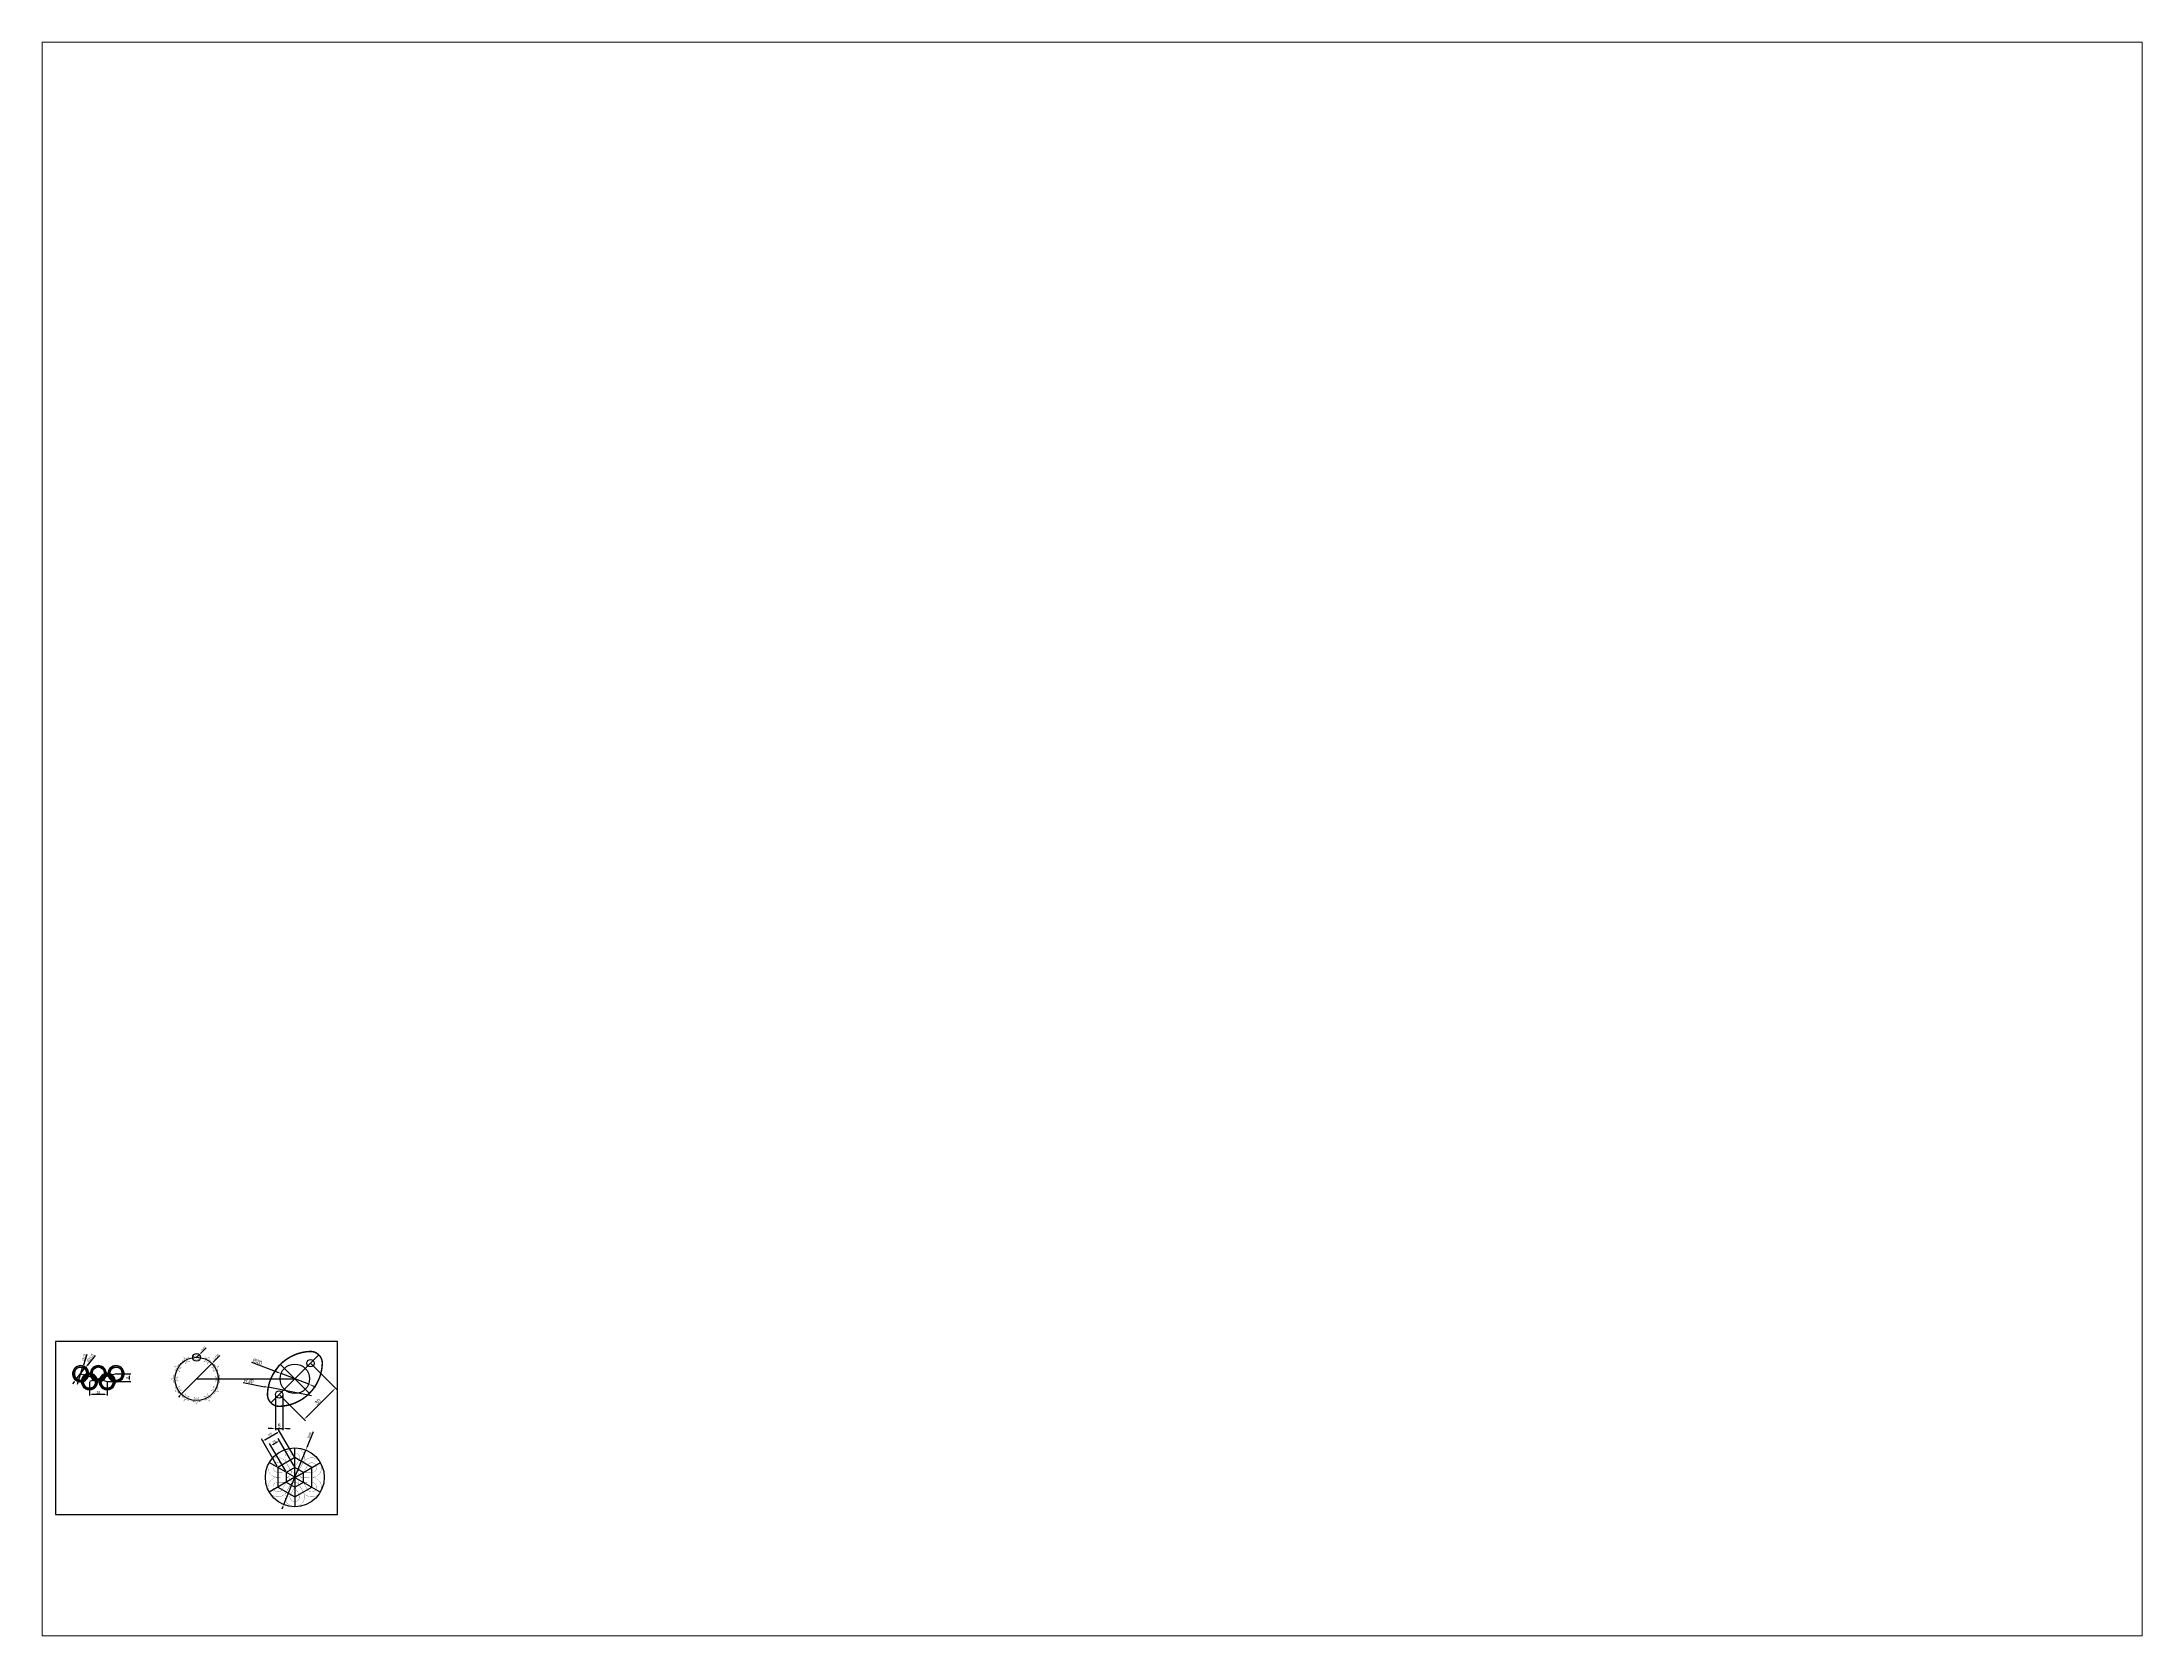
# Paper-space layout 'Presentación2' of a CAD drawing. Header units: millimetres. Extents: x 26 to 231, y 20 to 176.
# The model-space entities are those that its viewports show. They can reach past a viewport. Long polylines and large blocks are cut down to what shows.
import ezdxf

# ---------------------------------------------------------------- set-up
doc = ezdxf.new("R2010")
doc.units = ezdxf.units.MM
doc.linetypes.add('ACAD_ISO02W100', pattern=[15, 12, -3])
for name, color, linetype in [('auxiliares', 253, 'Continuous'), ('cotas', 253, 'Continuous'), ('discontinua', 252, 'ACAD_ISO02W100')]:
    doc.layers.add(name, color=color, linetype=linetype)
doc.styles.get("Standard").update_dxf_attribs({"font": 'arial.ttf'})
doc.dimstyles.new('ISO-25', dxfattribs={"dimtxt": 2.5, "dimasz": 25, "dimexe": 1.25, "dimexo": 0.625, "dimtad": 1, "dimtxsty": 'Standard', "dimcen": 2.5, "dimadec": 0, "dimazin": 0, "dimtfac": 1, "dimtmove": 0, "dimatfit": 3, "dimfxl": 1, "dimarcsym": 0})

# ---------------------------------------------------------------- blocks, each defined once
blk = doc.blocks.new('*D0')
at = {"layer": 'cotas', "color": 0, "lineweight": -2, "transparency": 16777216}
for p, q in [((119, 119), (85, 85)), ((-78, -78), (78, 78)), ((-85, -85), (-92, -92))]:
    blk.add_line(p, q, dxfattribs=at)
at = {"layer": 'cotas', "color": 0, "transparency": 16777216}
for points in [[(84, 86), (86, 84), (78, 78)], [(-86, -84), (-84, -86), (-78, -78)]]:
    blk.add_solid(points, dxfattribs=at)
at = {"layer": 'Defpoints', "color": 0, "transparency": 16777216}
for p in [(78, 78), (-78, -78)]:
    blk.add_point(p, dxfattribs=at)
at = {"layer": 'cotas', "color": 0, "transparency": 16777216, "insert": (100, 111), "char_height": 10, "attachment_point": 5, "rotation": 45.0536}
blk.add_mtext('∅220', dxfattribs=at)
blk = doc.blocks.new('*D1')
at = {"layer": 'cotas', "color": 0, "lineweight": -2, "transparency": 16777216}
for p, q in [((0, 110), (14, 124)), ((49, 158), (21, 131))]:
    blk.add_line(p, q, dxfattribs=at)
at = {"layer": 'cotas', "color": 0, "transparency": 16777216}
blk.add_solid([(20, 132), (23, 130), (14, 124)], dxfattribs=at)
at = {"layer": 'Defpoints', "color": 0, "transparency": 16777216}
for p in [(0, 110), (14, 124)]:
    blk.add_point(p, dxfattribs=at)
at = {"layer": 'cotas', "color": 0, "transparency": 16777216, "insert": (34, 153), "char_height": 10, "attachment_point": 5, "rotation": 44.2738}
blk.add_mtext('R20', dxfattribs=at)
blk = doc.blocks.new('*D12')
at = {"layer": 'cotas', "color": 0, "lineweight": -2, "transparency": 16777216}
for p, q in [((3282, 1322), (3200, 1463)), ((3217, 1458), (3239, 1471)), ((3325, 1347), (3244, 1488))]:
    blk.add_line(p, q, dxfattribs=at)
at = {"layer": 'cotas', "color": 0, "transparency": 16777216}
for points in [[(3216, 1460), (3218, 1457), (3207, 1452)], [(3238, 1473), (3240, 1469), (3250, 1477)]]:
    blk.add_solid(points, dxfattribs=at)
at = {"layer": 'Defpoints', "color": 0, "transparency": 16777216}
for p in [(3250, 1477), (3285, 1316), (3328, 1341)]:
    blk.add_point(p, dxfattribs=at)
at = {"layer": 'cotas', "color": 0, "transparency": 16777216, "insert": (3223, 1474), "char_height": 10, "attachment_point": 5, "rotation": 30}
blk.add_mtext('50', dxfattribs=at)
blk = doc.blocks.new('*D13')
at = {"layer": 'cotas', "color": 0, "lineweight": -2, "transparency": 16777216}
for p, q in [((3175, 1482), (3240, 1519)), ((3325, 1397), (3244, 1536)), ((3239, 1347), (3158, 1486))]:
    blk.add_line(p, q, dxfattribs=at)
at = {"layer": 'cotas', "color": 0, "transparency": 16777216}
for points in [[(3239, 1521), (3241, 1518), (3251, 1526)], [(3174, 1484), (3176, 1480), (3164, 1476)]]:
    blk.add_solid(points, dxfattribs=at)
at = {"layer": 'Defpoints', "color": 0, "transparency": 16777216}
for p in [(3251, 1526), (3328, 1391), (3242, 1341)]:
    blk.add_point(p, dxfattribs=at)
at = {"layer": 'cotas', "color": 0, "transparency": 16777216, "insert": (3202, 1510), "char_height": 10, "attachment_point": 5, "rotation": 30}
blk.add_mtext('100', dxfattribs=at)
blk = doc.blocks.new('*D14')
at = {"layer": 'cotas', "color": 0, "lineweight": -2, "transparency": 16777216}
for p, q in [((3422, 1523), (3389, 1442)), ((3272, 1152), (3385, 1430)), ((3267, 1141), (3262, 1129))]:
    blk.add_line(p, q, dxfattribs=at)
at = {"layer": 'cotas', "color": 0, "transparency": 16777216}
for points in [[(3387, 1443), (3391, 1441), (3385, 1430)], [(3265, 1141), (3269, 1140), (3272, 1152)]]:
    blk.add_solid(points, dxfattribs=at)
at = {"layer": 'Defpoints', "color": 0, "transparency": 16777216}
for p in [(3385, 1430), (3272, 1152)]:
    blk.add_point(p, dxfattribs=at)
at = {"layer": 'cotas', "color": 0, "transparency": 16777216, "insert": (3403, 1506), "char_height": 10, "attachment_point": 5, "rotation": 67.8994}
blk.add_mtext('∅300', dxfattribs=at)
blk = doc.blocks.new('*U15')
at = {"const_width": 1}
for points in [[(-25, -25), (12, -47, 0.57735), (50, -25), (50, 18, 1.732051)], [(-12, -3), (25, -25), (25, 18, 1.732051)]]:
    blk.add_lwpolyline(points, format="xyb", close=True, dxfattribs=at)
at = {"layer": 'discontinua'}
blk.add_line((50, -68), (-25, 62), dxfattribs=at)
blk = doc.blocks.new('*U16')
at = {"color": 0, "linetype": 'ByBlock', "lineweight": -2, "transparency": 16777216}
blk.add_blockref('*U15', (3278, 1360), dxfattribs=at)
for p, rotation in [((3362, 1369), 299.9999999999999), ((3244, 1282), 59.99999999999997), ((3294, 1214), 120), ((3412, 1300), 240), ((3378, 1223), 180)]:
    blk.add_blockref('*U15', p, dxfattribs=dict(at, rotation=rotation))
blk = doc.blocks.new('*D18')
at = {"layer": 'cotas', "color": 0, "lineweight": -2, "transparency": 16777216}
for p, q in [((3158.6, 1798.7), (3173.2, 1795.9)), ((3205.1, 1789.8), (3175.7, 1795.5))]:
    blk.add_line(p, q, dxfattribs=at)
blk.add_arc((3205.1, 1789.8), 30, 134.1795, 171.5738, dxfattribs=at)
at = {"layer": 'cotas', "color": 0, "transparency": 16777216}
blk.add_solid([(3173.3, 1796.4), (3173.1, 1795.5), (3175.7, 1795.5)], dxfattribs=at)
at = {"layer": 'Defpoints', "color": 0, "transparency": 16777216}
for p in [(3175.7, 1795.5), (3205.1, 1789.8)]:
    blk.add_point(p, dxfattribs=at)
at = {"layer": 'cotas', "color": 0, "transparency": 16777216, "insert": (3162.5, 1799.9), "char_height": 2.5, "attachment_point": 5, "rotation": 349.1865}
blk.add_mtext('R30', dxfattribs=at)
blk = doc.blocks.new('*D19')
at = {"layer": 'cotas', "color": 0, "lineweight": -2, "transparency": 16777216}
for p, q in [((3204.8, 1811.4), (3222.1, 1794)), ((3183.6, 1790.2), (3200.9, 1772.8)), ((3201.8, 1775.5), (3219.5, 1793.2))]:
    blk.add_line(p, q, dxfattribs=at)
at = {"layer": 'cotas', "color": 0, "transparency": 16777216}
for points in [[(3219.2, 1793.5), (3219.8, 1792.9), (3221.3, 1794.9)], [(3201.5, 1775.8), (3202.1, 1775.2), (3200, 1773.7)]]:
    blk.add_solid(points, dxfattribs=at)
at = {"layer": 'Defpoints', "color": 0, "transparency": 16777216}
for p in [(3204.3, 1811.8), (3183.1, 1790.6), (3221.3, 1794.9)]:
    blk.add_point(p, dxfattribs=at)
at = {"layer": 'cotas', "color": 0, "transparency": 16777216, "insert": (3209.3, 1785.7), "char_height": 2.5, "attachment_point": 5, "rotation": 45}
blk.add_mtext('30', dxfattribs=at)
blk = doc.blocks.new('*D20')
at = {"layer": 'cotas', "color": 0, "lineweight": -2, "transparency": 16777216}
for p, q in [((3180.6, 1790), (3180.6, 1766.4)), ((3185.6, 1790), (3185.6, 1766.4)), ((3178.1, 1767.6), (3175.6, 1767.6)), ((3180.6, 1767.6), (3185.6, 1767.6)), ((3188.1, 1767.6), (3190.6, 1767.6))]:
    blk.add_line(p, q, dxfattribs=at)
at = {"layer": 'cotas', "color": 0, "transparency": 16777216}
for points in [[(3178.1, 1768), (3178.1, 1767.2), (3180.6, 1767.6)], [(3188.1, 1768), (3188.1, 1767.2), (3185.6, 1767.6)]]:
    blk.add_solid(points, dxfattribs=at)
at = {"layer": 'Defpoints', "color": 0, "transparency": 16777216}
for p in [(3180.6, 1790.6), (3185.6, 1790.6), (3185.6, 1767.6)]:
    blk.add_point(p, dxfattribs=at)
at = {"layer": 'cotas', "color": 0, "transparency": 16777216, "insert": (3183.1, 1769.5), "char_height": 2.5, "attachment_point": 5}
blk.add_mtext('5', dxfattribs=at)
blk = doc.blocks.new('*D21')
at = {"layer": 'cotas', "color": 0, "lineweight": -2, "transparency": 16777216}
for p, q in [((3164.2, 1812.5), (3182.1, 1805.7)), ((3203.1, 1797.6), (3184.4, 1804.8)), ((3205.4, 1796.8), (3207.7, 1795.9))]:
    blk.add_line(p, q, dxfattribs=at)
at = {"layer": 'cotas', "color": 0, "transparency": 16777216}
for points in [[(3182.2, 1806.1), (3181.9, 1805.3), (3184.4, 1804.8)], [(3205.6, 1797.1), (3205.3, 1796.4), (3203.1, 1797.6)]]:
    blk.add_solid(points, dxfattribs=at)
at = {"layer": 'Defpoints', "color": 0, "transparency": 16777216}
for p in [(3184.4, 1804.8), (3203.1, 1797.6)]:
    blk.add_point(p, dxfattribs=at)
at = {"layer": 'cotas', "color": 0, "transparency": 16777216, "insert": (3168.4, 1813), "char_height": 2.5, "attachment_point": 5, "rotation": 339.036}
blk.add_mtext('∅20', dxfattribs=at)
blk = doc.blocks.new('bandera')
at = {"const_width": 1}
for points in [[(-65, 112.583), (-61.979, 98.37), (-74.563, 91.105), (-60.112, 89.586), (-57.091, 75.372), (-51.18, 88.647), (-36.729, 87.128), (-47.528, 96.851), (-41.617, 110.126), (-54.201, 102.86), (-65, 112.583)], [(0, 130), (-4.49, 116.18), (-19.021, 116.18), (-7.265, 107.639), (-11.756, 93.82), (0, 102.361), (11.756, 93.82), (7.265, 107.639), (19.021, 116.18), (4.49, 116.18), (0, 130)], [(65, 112.583), (54.201, 102.86), (41.617, 110.126), (47.528, 96.851), (36.729, 87.128), (51.18, 88.647), (57.091, 75.372), (60.112, 89.586), (74.563, 91.105), (61.979, 98.37), (65, 112.583)], [(-130, 0), (-116.18, -4.49), (-116.18, -19.021), (-107.639, -7.265), (-93.82, -11.756), (-102.361, 0), (-93.82, 11.756), (-107.639, 7.265), (-116.18, 19.021), (-116.18, 4.49), (-130, 0)], [(-112.583, 65), (-102.86, 54.201), (-110.126, 41.617), (-96.851, 47.528), (-87.128, 36.729), (-88.647, 51.18), (-75.372, 57.091), (-89.586, 60.112), (-91.105, 74.563), (-98.37, 61.979), (-112.583, 65)], [(112.583, 65), (98.37, 61.979), (91.105, 74.563), (89.586, 60.112), (75.372, 57.091), (88.647, 51.18), (87.128, 36.729), (96.851, 47.528), (110.126, 41.617), (102.86, 54.201), (112.583, 65)], [(130, 0), (116.18, 4.49), (116.18, 19.021), (107.639, 7.265), (93.82, 11.756), (102.361, 0), (93.82, -11.756), (107.639, -7.265), (116.18, -19.021), (116.18, -4.49), (130, 0)], [(-112.583, -65), (-98.37, -61.979), (-91.105, -74.563), (-89.586, -60.112), (-75.372, -57.091), (-88.647, -51.18), (-87.128, -36.729), (-96.851, -47.528), (-110.126, -41.617), (-102.86, -54.201), (-112.583, -65)], [(-65, -112.583), (-54.201, -102.86), (-41.617, -110.126), (-47.528, -96.851), (-36.729, -87.128), (-51.18, -88.647), (-57.091, -75.372), (-60.112, -89.586), (-74.563, -91.105), (-61.979, -98.37), (-65, -112.583)], [(0, -130), (4.49, -116.18), (19.021, -116.18), (7.265, -107.639), (11.756, -93.82), (0, -102.361), (-11.756, -93.82), (-7.265, -107.639), (-19.021, -116.18), (-4.49, -116.18), (0, -130)], [(65, -112.583), (61.979, -98.37), (74.563, -91.105), (60.112, -89.586), (57.091, -75.372), (51.18, -88.647), (36.729, -87.128), (47.528, -96.851), (41.617, -110.126), (54.201, -102.86), (65, -112.583)], [(112.583, -65), (102.86, -54.201), (110.126, -41.617), (96.851, -47.528), (87.128, -36.729), (88.647, -51.18), (75.372, -57.091), (89.586, -60.112), (91.105, -74.563), (98.37, -61.979), (112.583, -65)]]:
    blk.add_lwpolyline(points, dxfattribs=at)
at = {"layer": 'cotas'}
for centre, radius in [((0, 0), 110), ((0, 110), 20)]:
    blk.add_circle(centre, radius, dxfattribs=at)
dim = blk.add_diameter_dim_2p(p1=(-77.709, -77.854), p2=(77.709, 77.854), dimstyle='ISO-25', dxfattribs=at)
dim.commit()
dim.dimension.update_dxf_attribs({"geometry": '*D0', "text_midpoint": (99.658, 111.007)})
dim = blk.add_radius_dim(center=(0, 110), mpoint=(14.32, 123.962), dimstyle='ISO-25', dxfattribs=at)
dim.commit()
dim.dimension.update_dxf_attribs({"geometry": '*D1', "text_midpoint": (33.663, 153.443)})
blk = doc.blocks.new('petalos')
at = {"layer": 'auxiliares', "transparency": 33554687}
for points in [[(3241.665, 1341.27), (3241.665, 1241.27), (3328.268, 1191.27), (3414.871, 1241.27), (3414.871, 1341.27), (3328.268, 1391.27)], [(3284.967, 1316.27), (3284.967, 1266.27), (3328.268, 1241.27), (3371.569, 1266.27), (3371.569, 1316.27), (3328.268, 1341.27)]]:
    blk.add_lwpolyline(points, close=True, dxfattribs=at)
blk.add_circle((3328.268, 1291.27), 150, dxfattribs=at)
at = {"transparency": 33554687, "rotation": 29.99999999999995}
blk.add_blockref('*U16', (1091.538, -1491.137), dxfattribs=at)
at = {"layer": 'cotas', "transparency": 33554687}
for base, p1, p2, picture, middle in [((3250.702, 1525.618), (3241.665, 1341.27), (3328.268, 1391.27), '*D13', (3201.723, 1510.453)), ((3249.86, 1477.076), (3284.967, 1316.27), (3328.268, 1341.27), '*D12', (3222.532, 1474.41))]:
    dim = blk.add_linear_dim(base=base, p1=p1, p2=p2, angle=30, dimstyle='ISO-25', dxfattribs=at)
    dim.commit()
    dim.dimension.update_dxf_attribs({"geometry": picture, "text_midpoint": middle})
dim = blk.add_diameter_dim_2p(p1=(3271.833, 1152.291), p2=(3384.703, 1430.248), dimstyle='ISO-25', dxfattribs=at)
dim.commit()
dim.dimension.update_dxf_attribs({"geometry": '*D14', "text_midpoint": (3413.88, 1502.101), "dimtype": 131})
blk = doc.blocks.new('capsula')
at = {"transparency": 33554687, "const_width": 1}
blk.add_lwpolyline([(3183.414, 1782.626, 0.3937682), (3212.342, 1811.553, 0.43495884), (3204.065, 1819.829, 0.3937682), (3175.138, 1790.902, 0.43495884)], format="xyb", close=True, dxfattribs=at)
at = {"transparency": 33554687}
for centre, radius in [((3193.74, 1801.228), 10), ((3204.346, 1811.834), 2.5), ((3183.133, 1790.621), 2.5)]:
    blk.add_circle(centre, radius, dxfattribs=at)
at = {"layer": 'cotas', "transparency": 33554687}
for p, q in [((3177.476, 1784.964), (3210.003, 1817.491)), ((3183.906, 1811.061), (3203.573, 1791.394))]:
    blk.add_line(p, q, dxfattribs=at)
dim = blk.add_radius_dim(center=(3205.12, 1789.848), mpoint=(3175.652, 1795.476), dimstyle='ISO-25', dxfattribs=at)
dim.commit()
dim.dimension.update_dxf_attribs({"geometry": '*D18', "text_midpoint": (3162.14, 1798.057), "dimtype": 164})
dim = blk.add_diameter_dim_2p(p1=(3203.078, 1797.65), p2=(3184.402, 1804.805), dimstyle='ISO-25', dxfattribs=at)
dim.commit()
dim.dimension.update_dxf_attribs({"geometry": '*D21', "text_midpoint": (3167.714, 1811.199), "dimtype": 163})
dim = blk.add_linear_dim(base=(3221.251, 1794.929), p1=(3183.133, 1790.621), p2=(3204.346, 1811.834), angle=45, dimstyle='ISO-25', dxfattribs=at)
dim.commit()
dim.dimension.update_dxf_attribs({"geometry": '*D19', "text_midpoint": (3209.3, 1785.668)})
dim = blk.add_linear_dim(base=(3185.633, 1767.622), p1=(3180.633, 1790.621), p2=(3185.633, 1790.621), dimstyle='ISO-25', dxfattribs=at)
dim.commit()
dim.dimension.update_dxf_attribs({"geometry": '*D20', "text_midpoint": (3183.133, 1769.519)})

msp = doc.modelspace()

# ---------------------------------------------------------------- hatches: boundary and pattern name
at = {"transparency": 33554687}
h = msp.add_hatch(color=2, dxfattribs=at)
h.dxf.hatch_style = 1
h.paths.add_polyline_path([(334, 370.2, -0.054223), (335.7, 370.5, 18.442294), (335.6, 368.8, 0.079911), (333.6, 368.2, -12.513978)])
h.paths.add_polyline_path([(339, 370.2, 0.079911), (339.4, 368.2, -1.822604), (330, 362.5, -0.054223), (328.3, 362.1, 1.938548)])
for color, points in [(4, [(335.6, 368.8, 0.079911), (333.6, 368.2, -12.513978), (334, 370.2, -0.054223), (335.7, 370.5, 18.442294)]), (2, [(337.4, 368.8, -0.054223), (337.3, 370.5, 0.385457), (328.4, 363.9, 0.079911), (330.4, 364.5, -0.356367)]), (1, [(357.4, 368.2, 0.079911), (355.4, 368.8, 18.442294), (355.3, 370.5, -0.054223), (357, 370.2, -12.513978)])]:
    msp.add_hatch(color=color, dxfattribs=at).paths.add_polyline_path(points)
at = {"true_color": 0x000000, "transparency": 33554687}
msp.add_hatch(color=18, dxfattribs=at).paths.add_polyline_path([(343, 362.5, 0.079911), (342.6, 364.5, -4.292476), (348.4, 364.5, 0.079911), (348, 362.5, 6.440854)])
at = {"true_color": 0x136734, "transparency": 33554687}
h = msp.add_hatch(color=116, dxfattribs=at)
h.paths.add_polyline_path([(351.6, 368.2, 0.079911), (352, 370.2, 1.938548), (362.7, 362.1, -0.054223), (361, 362.5, -1.822604)])
h.paths.add_polyline_path([(360.6, 364.5, 0.079911), (362.6, 363.9, 0.385457), (353.7, 370.5, -0.054223), (353.6, 368.8, -0.356367)])

# ---------------------------------------------------------------- linework, layer by layer
msp.add_lwpolyline([(302, 227), (589, 227), (589, 403), (302, 403)], close=True)
for centre, radius, start, end in [((327.5, 370.3), 8.25, 1.4974, 349.0825), ((336.5, 362.3), 8.25, 181.4974, 72.3496), ((336.5, 362.3), 8.25, 84.7644, 169.0825), ((336.5, 362.3), 6.5, 178.7802, 63.7719), ((336.5, 362.3), 6.5, 82.0472, 160.5048), ((345.5, 370.3), 8.25, 287.6504, 252.3496), ((345.5, 370.3), 6.5, 296.2281, 243.7719), ((345.5, 370.3), 6.5, 262.0472, 277.9528), ((354.5, 362.3), 8.25, 107.6504, 358.5026), ((354.5, 362.3), 6.5, 116.2281, 1.2198), ((354.5, 362.3), 6.5, 19.4952, 97.9528), ((354.5, 362.3), 8.25, 10.9175, 95.2356), ((363.5, 370.3), 8.25, 190.9175, 178.5026), ((363.5, 370.3), 6.5, 199.4952, 181.2198), ((345.5, 370.3), 8.25, 264.7644, 275.2356)]:
    msp.add_arc(centre, radius, start, end)
at = {"color": 4}
for radius, start, end in [(8.25, 1.4974, 349.0825), (6.5, 358.7802, 340.5048)]:
    msp.add_arc((327.5, 370.3), radius, start, end, dxfattribs=at)
at = {"layer": 'cotas', "transparency": 33554687}
for p, q in [((333.9, 389.9), (330.3, 378.9)), ((342.2, 388.9), (334.2, 378.8)), ((322.4, 363.9), (332.6, 376.8)), ((325.5, 364.2), (329.5, 376.5)), ((327.5, 370.3), (354.5, 362.3)), ((363.5, 370.3), (336.5, 362.3)), ((364.1, 370.3), (378.5, 370.3)), ((377.2, 364.8), (377.2, 367.8)), ((445.5, 365), (545.5, 365)), ((320.8, 361.9), (319.3, 359.9)), ((324.7, 361.8), (323.9, 359.4)), ((336.5, 361.7), (336.5, 348.2)), ((339, 349.4), (352, 349.4)), ((354.5, 361.7), (354.5, 348.2)), ((355.1, 362.3), (378.5, 362.3))]:
    msp.add_line(p, q, dxfattribs=at)
for points in [[(320.5, 362.2), (321.2, 361.6), (322.4, 363.9)], [(324.3, 361.9), (325.1, 361.7), (325.5, 364.2)], [(329.9, 379), (330.7, 378.8), (329.5, 376.5)], [(333.8, 379), (334.5, 378.5), (332.6, 376.8)], [(376.8, 367.8), (377.6, 367.8), (377.2, 370.3)], [(376.8, 364.8), (377.6, 364.8), (377.2, 362.3)], [(339, 349.8), (339, 349), (336.5, 349.4)], [(352, 349.8), (352, 349), (354.5, 349.4)]]:
    msp.add_solid(points, dxfattribs=at)

# ---------------------------------------------------------------- block references
at = {"xscale": 0.2, "yscale": 0.2, "zscale": 0.2}
msp.add_blockref('bandera', (445.5, 365), dxfattribs=at)
at = {"transparency": 33554687}
for name, p, xscale, yscale, zscale in [('capsula', (-4245.1, -2336.8), 1.5, 1.5, 1.5), ('petalos', (-120.2, 6.7), 0.2, 0.2, 0.2)]:
    msp.add_blockref(name, p, dxfattribs=dict(at, xscale=xscale, yscale=yscale, zscale=zscale))

# ---------------------------------------------------------------- texts
at = {"layer": 'cotas', "transparency": 33554687, "char_height": 2.5, "attachment_point": 5}
for s, insert, rotation in [('∅13', (330.9, 386.9), 71.7743), ('∅16,5', (337.3, 386.2), 51.6597), ('8', (375.3, 366.3), 90)]:
    msp.add_mtext(s, dxfattribs=dict(at, insert=insert, rotation=rotation))
at = {"layer": 'cotas', "transparency": 33554687, "insert": (345.5, 351.3), "char_height": 2.5, "attachment_point": 5}
msp.add_mtext('18', dxfattribs=at)

psp = doc.layouts.new('Presentación2')

# ---------------------------------------------------------------- viewports
at = {"layer": '0'}
psp.add_viewport(center=(128.5, 97.5), size=(205.6, 156), view_center_point=(1356.67, 914.24), view_height=1621.4618, dxfattribs=at)

doc.saveas('drawing.dxf')
